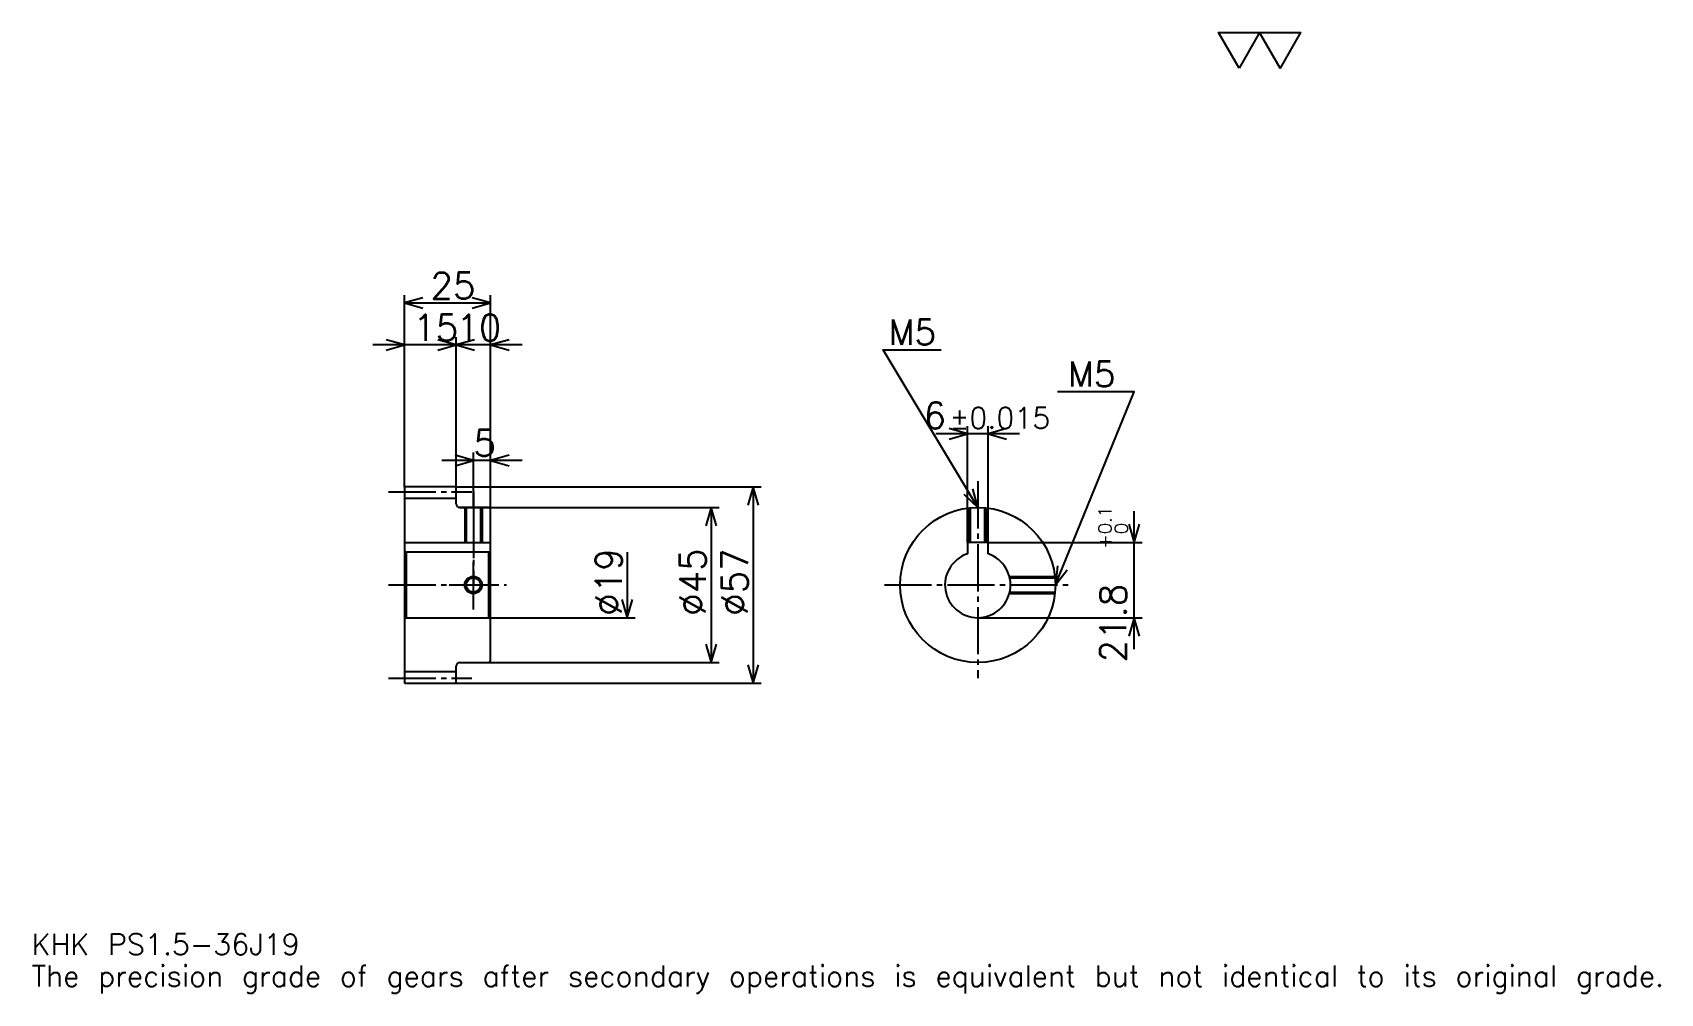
# Model space of a CAD drawing. Extents: x 15 to 487, y 6 to 284.
import ezdxf

# ---------------------------------------------------------------- set-up
doc = ezdxf.new("R2010")
doc.units = 0
doc.linetypes.add('DASHDOT', pattern=[18.260869, 13.695652, -1.521739, 1.521739, -1.521739])
doc.layers.get('0').update_dxf_attribs({"linetype": 'CONTINUOUS'})
doc.layers.add('DASHDOT', color=6, linetype='DASHDOT')
doc.styles.add('KANJI', font='TXT', dxfattribs={"bigfont": 'BIGFONT'})

msp = doc.modelspace()

# ---------------------------------------------------------------- linework, layer by layer
at = {"color": 5}
for p, q in [((123.260864, 152.521744), (123.260864, 208.065216)), ((148.260864, 152.521744), (148.260864, 208.065216)), ((123.260864, 205.782608), (148.260864, 205.782608)), ((147.391296, 193.608704), (114.130432, 193.608704)), ((157.391296, 193.608704), (129.130432, 193.608704)), ((138.260864, 152.521744), (138.260864, 195.891312)), ((286.456512, 136.321747), (286.456512, 170.108704)), ((292.456512, 136.321747), (292.456512, 170.108704)), ((301.586945, 167.826096), (277.32608, 167.826096)), ((143.260864, 152.521744), (143.260864, 162.413055)), ((157.391296, 160.130432), (134.130432, 160.130432)), ((123.260864, 152.421738), (123.260864, 152.521744)), ((138.160858, 152.521744), (148.260864, 152.521744)), ((138.260864, 152.421738), (138.260864, 152.521744)), ((143.260864, 146.521744), (143.260864, 152.521744)), ((143.260864, 146.521744), (143.260864, 152.521744)), ((148.260864, 152.521744), (226.630432, 152.521744)), ((148.260864, 146.021744), (148.260864, 152.521744)), ((224.347824, 152.521744), (224.347824, 95.521744)), ((139.260864, 146.521744), (148.260864, 146.521744)), ((148.260864, 146.521744), (214.456512, 146.521744)), ((212.173904, 146.521744), (212.173904, 101.521744)), ((334.782593, 105.391312), (334.782593, 145.452179)), ((187.82608, 133.521744), (187.82608, 114.521744)), ((292.456512, 136.321747), (337.065186, 136.321747)), ((148.260864, 114.521744), (190.108688, 114.521744)), ((289.456512, 114.521744), (337.065186, 114.521744)), ((139.260864, 101.521744), (148.260864, 101.521744)), ((148.260864, 101.521744), (214.456512, 101.521744)), ((138.160858, 95.521744), (148.260864, 95.521744)), ((148.260864, 95.521744), (226.630432, 95.521744))]:
    msp.add_line(p, q, dxfattribs=at)
at = {"color": 4}
for p, q in [((123.260864, 149.146744), (138.260864, 149.146744)), ((123.260864, 136.321747), (148.260864, 136.321747)), ((123.760864, 133.521744), (123.760864, 114.521744)), ((147.760864, 133.521744), (148.260864, 134.021744)), ((147.760864, 114.521744), (148.260864, 114.021744)), ((123.260864, 98.896744), (138.260864, 98.896744))]:
    msp.add_line(p, q, dxfattribs=at)
at = {"color": 7}
msp.add_lwpolyline([(365.217377, 273.913055), (359.282593, 284.200012), (383.021729, 284.200012), (377.086945, 273.913055), (371.152161, 284.200012), (365.217377, 273.913055)], dxfattribs=at)
at = {"color": 5}
for points in [[(128.586945, 207.304352), (123.260864, 205.782608), (128.586945, 204.260864)], [(142.934784, 204.260864), (148.260864, 205.782608), (142.934784, 207.304352)], [(117.934776, 192.086975), (123.260864, 193.608704), (117.934776, 195.130432)], [(132.934784, 192.086975), (138.260864, 193.608704), (132.934784, 195.130432)], [(143.586945, 195.130432), (138.260864, 193.608704), (143.586945, 192.086975)], [(153.586945, 195.130432), (148.260864, 193.608704), (153.586945, 192.086975)], [(289.456512, 146.521744), (262.065216, 192.17392), (278.804321, 192.17392)], [(311.956512, 124.021744), (334.782593, 180), (312.565247, 180)], [(281.130432, 166.304352), (286.456512, 167.826096), (281.130432, 169.347839)], [(297.782593, 169.347839), (292.456512, 167.826096), (297.782593, 166.304352)], [(137.934784, 158.608704), (143.260864, 160.130432), (137.934784, 161.652176)], [(153.586945, 161.652176), (148.260864, 160.130432), (153.586945, 158.608704)], [(225.869568, 147.195648), (224.347824, 152.521744), (222.82608, 147.195648)], [(285.411377, 150.305893), (289.456512, 146.521744), (288.021149, 151.87175)], [(213.695648, 141.195648), (212.173904, 146.521744), (210.652161, 141.195648)], [(333.260864, 141.647827), (334.782593, 136.321747), (336.304321, 141.647827)], [(312.558472, 129.528152), (311.956512, 124.021744), (315.376648, 128.378983)], [(186.304337, 119.847832), (187.82608, 114.521744), (189.347809, 119.847832)], [(336.304321, 109.195656), (334.782593, 114.521744), (333.260864, 109.195656)], [(210.652161, 106.847832), (212.173904, 101.521744), (213.695648, 106.847832)], [(222.82608, 100.847832), (224.347824, 95.521744), (225.869568, 100.847832)]]:
    msp.add_lwpolyline(points, dxfattribs=at)
at = {"color": 4}
for points in [[(138.260864, 147.521744), (138.260864, 152.421738), (138.160858, 152.521744), (123.360863, 152.521744), (123.260864, 152.421738), (123.260864, 114.021744)], [(139.260864, 101.521744), (147.760864, 101.521744), (148.260864, 102.021744), (148.260864, 146.021744), (147.760864, 146.521744), (139.260864, 146.521744)], [(140.760864, 146.521744), (140.760864, 136.321747)], [(141.195862, 146.521744), (141.195862, 136.321747)], [(145.325867, 146.521744), (145.325867, 136.321747)], [(145.760864, 146.521744), (145.760864, 136.321747)], [(286.956512, 136.321747), (286.956512, 146.382416)], [(287.39151, 136.321747), (287.39151, 146.426788)], [(291.521515, 136.321747), (291.521515, 146.426788)], [(291.956512, 136.321747), (291.956512, 146.382416)], [(123.260864, 114.021744), (123.760864, 114.521744), (147.760864, 114.521744), (147.760864, 133.521744), (123.760864, 133.521744), (123.260864, 134.021744)], [(292.456512, 133.035614), (292.456512, 136.321747), (286.456512, 136.321747), (286.456512, 133.035614)], [(298.621643, 126.521744), (311.8172, 126.521744)], [(298.72937, 126.086746), (311.861572, 126.086746)], [(298.621643, 121.521744), (311.8172, 121.521744)], [(298.72937, 121.956741), (311.861572, 121.956741)], [(123.260864, 114.021744), (123.260864, 95.621742), (123.360863, 95.521744), (138.160858, 95.521744), (138.260864, 95.621742), (138.260864, 100.521744)]]:
    msp.add_lwpolyline(points, dxfattribs=at)
for centre, radius in [((289.456512, 124.021744), 22.5), ((143.260864, 124.021744), 2.065)]:
    msp.add_circle(centre, radius, dxfattribs=at)
at = {"color": 7}
msp.add_circle((143.260864, 124.021744), 2.5, dxfattribs=at)
at = {"color": 4}
for centre, radius, start, end in [((139.260864, 147.521744), 1, 180, 270), ((289.456512, 124.021744), 9.5, 108.40848033, 71.59151967), ((139.260864, 100.521744), 1, 90, 180)]:
    msp.add_arc(centre, radius, start, end, dxfattribs=at)
at = {"layer": 'DASHDOT', "color": 7}
for p, q in [((118.695648, 151.021744), (142.82608, 151.021744)), ((289.456512, 154.130432), (289.456512, 96.956528)), ((143.260864, 146.521744), (143.260864, 124.021744)), ((118.695648, 124.021744), (152.82608, 124.021744)), ((262.391296, 124.021744), (316.521729, 124.021744)), ((118.695648, 97.021744), (142.82608, 97.021744))]:
    msp.add_line(p, q, dxfattribs=at)
for points in [[(143.260864, 151.08696), (143.260864, 131.756531)], [(143.260864, 116.956528), (143.260864, 131.08696)], [(136.195648, 124.021744), (150.32608, 124.021744)]]:
    msp.add_lwpolyline(points, dxfattribs=at)

# ---------------------------------------------------------------- texts
at = {"color": 7, "style": 'KANJI'}
for s, height, p in [('25', 7.608696, (130.815216, 207)), ('15', 7.608696, (125.815208, 194.826096)), ('10', 7.608696, (138.315216, 194.826096)), ('M5', 7.304348, (263.586945, 193.695648)), ('M5', 7.304348, (315.608704, 181.521744)), ('6', 7.608696, (273.750671, 169.347839)), ('%%p0.015', 6.086957, (281.282349, 169.347839)), ('5', 7.608696, (143.28804, 161.347839)), ('KHK PS1.5-36J19', 6.086957, (15.217391, 16.73913)), ('The precision grade of gears after secondary operations is equivalent but not identical to its original grade.', 6.086957, (15.217391, 7.608696))]:
    msp.add_text(s, height=height, dxfattribs=at).set_placement(p)
for s, height, p in [('0.1', 3.804348, (328.239136, 138.740936)), ('+', 3.804348, (328.239136, 134.480072)), ('0', 3.804348, (332.956512, 138.740936)), ('%%c19', 7.608696, (186.304337, 115.081528)), ('%%c45', 7.608696, (210.652161, 115.081528)), ('%%c57', 7.608696, (222.82608, 115.081528)), ('21.8', 7.608696, (332.5, 101.546631))]:
    msp.add_text(s, height=height, rotation=90, dxfattribs=at).set_placement(p)

doc.saveas('drawing.dxf')
